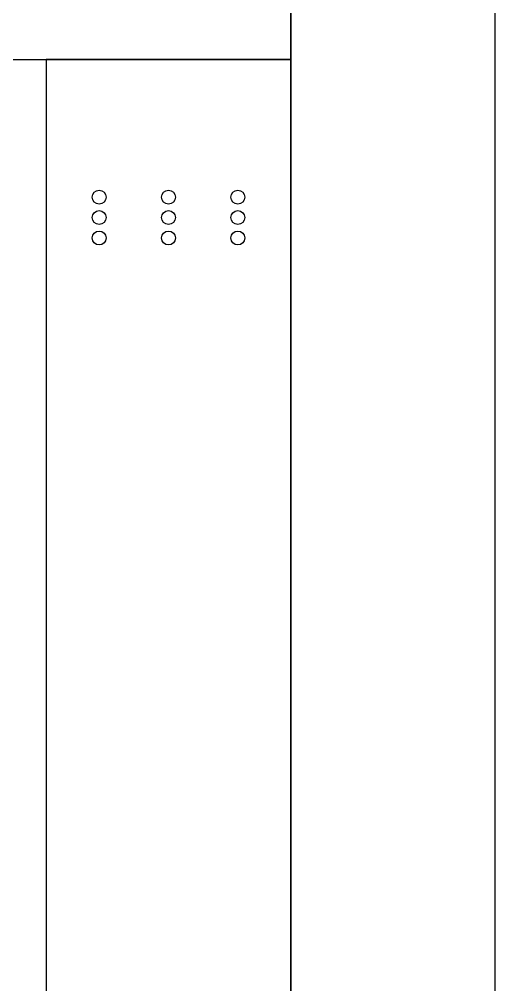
# Model space of a CAD drawing. Header units: millimetres. Extents: x 60229 to 91621, y 21923 to 36546.
# Drawn here: x 82818.9 to 82935.5, y 30019.8 to 30256.5 of the extents above; entities that cross this region are included whole.
import ezdxf

# ---------------------------------------------------------------- set-up
doc = ezdxf.new("R2010")
doc.units = ezdxf.units.MM
doc.layers.add('속판', color=3, linetype='Continuous')

msp = doc.modelspace()

# ---------------------------------------------------------------- linework, layer by layer
at = {"color": 253, "linetype": 'Continuous', "lineweight": -2}
msp.add_lwpolyline([(82235.5, 30356.64), (82935.5, 30356.64), (82935.5, 29356.64), (82235.5, 29356.64)], close=True, dxfattribs=at)
at = {"color": 253, "lineweight": -2}
for points in [[(82520.79, 30246.64), (82885.5, 30246.64), (82885.5, 30306.64), (82520.79, 30306.64)], [(82885.5, 29512.56), (82885.5, 30246.64), (82825.5, 30246.64), (82825.5, 29512.56)]]:
    msp.add_lwpolyline(points, close=True, dxfattribs=at)
at = {"layer": '속판', "color": 54, "lineweight": -2}
msp.add_lwpolyline([(82285.5, 30306.64), (82885.5, 30306.64), (82885.5, 29406.64), (82285.5, 29406.64)], close=True, dxfattribs=at)
at = {"layer": '속판', "color": 3, "lineweight": -2}
for centre in [(82838.5, 30212.91), (82855.5, 30212.91), (82872.5, 30212.91), (82838.5, 30207.91), (82855.5, 30207.91), (82872.5, 30207.91), (82838.5, 30202.91), (82855.5, 30202.91), (82872.5, 30202.91)]:
    msp.add_circle(centre, 1.7, dxfattribs=at)

doc.saveas('drawing.dxf')
